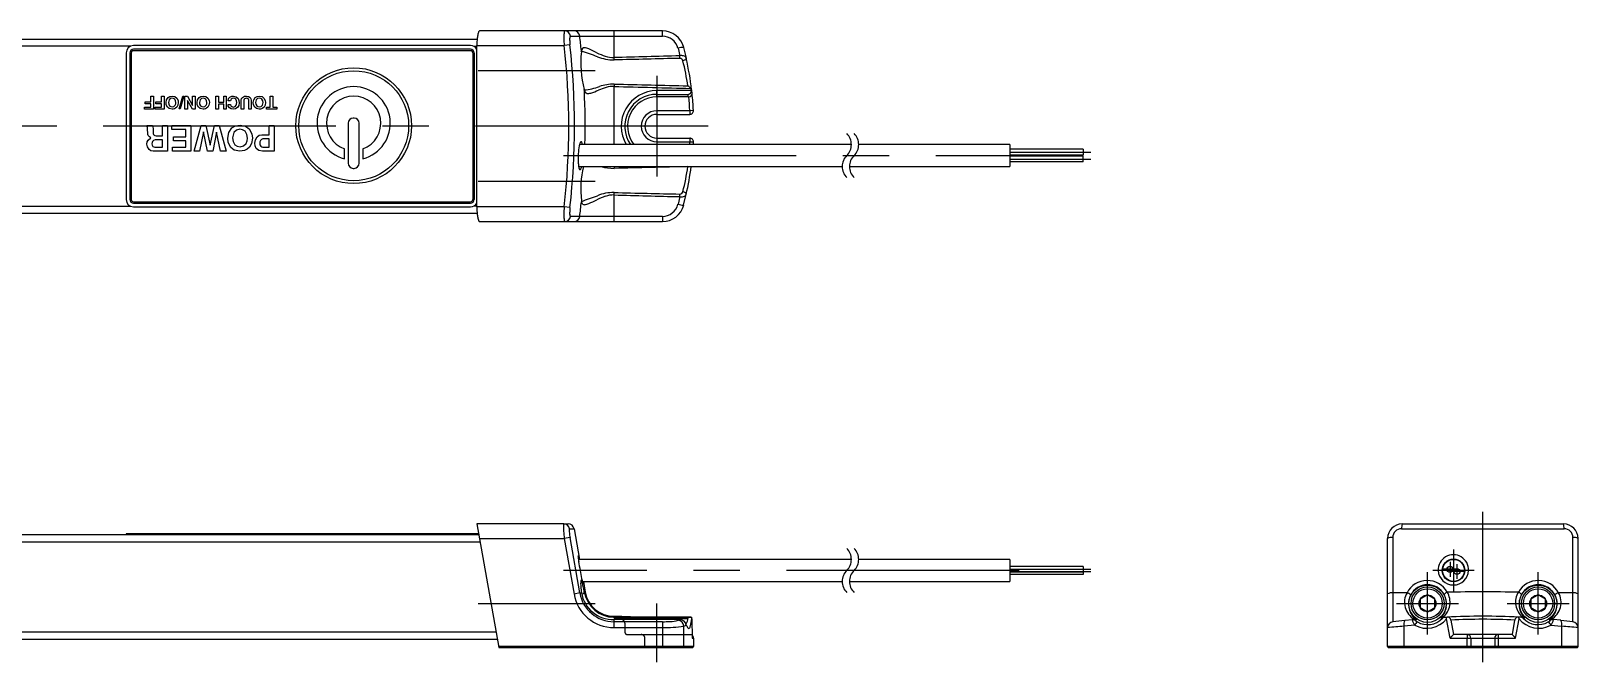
# Model space of a CAD drawing. Extents: x 1 to 423, y 0 to 119.
# Drawn here: x 211.7 to 422.8, y 33.2 to 119.3 of the extents above; entities that cross this region are included whole.
import ezdxf

# ---------------------------------------------------------------- set-up
doc = ezdxf.new("R2010")
doc.units = 0
doc.linetypes.add('CENTER', pattern=[50.8, 31.75, -6.35, 6.35, -6.35])
doc.linetypes.add('DASHED', pattern=[19.05, 12.7, -6.35])
doc.layers.get('0').update_dxf_attribs({"linetype": 'CONTINUOUS'})
doc.layers.add('CENTER', color=1, linetype='CENTER')

msp = doc.modelspace()

# ---------------------------------------------------------------- linework, layer by layer
at = {"color": 7, "linetype": 'CONTINUOUS'}
for p, q in [((297.87, 119.27), (272.91, 119.27)), ((285.32, 118.56), (297.87, 118.56)), ((291.27, 115.64), (291.27, 119.27)), ((297.87, 118.56), (297.87, 119.27)), ((61.62, 118.17), (272.6, 118.17)), ((225.24, 117.17), (61.66, 117.17)), ((224.68, 116.27), (224.68, 96.27)), ((225.18, 116.27), (225.18, 96.27)), ((225.38, 116.27), (225.38, 96.27)), ((271.68, 117.27), (225.68, 117.27)), ((271.68, 116.77), (225.68, 116.77)), ((271.68, 116.57), (225.68, 116.57)), ((271.98, 116.27), (271.98, 96.27)), ((272.12, 117.17), (272.56, 117.17)), ((272.18, 116.27), (272.18, 96.27)), ((272.56, 117.27), (284.47, 117.27)), ((272.56, 95.27), (272.56, 117.27)), ((285.25, 117.36), (284.47, 117.27)), ((286.8, 116.43), (286.81, 116.51)), ((286.81, 116.51), (286.81, 116.61)), ((300, 116.91), (300.25, 115.88)), ((300.77, 117.03), (301.13, 115.56)), ((300.75, 115.23), (300.65, 115.2)), ((300.85, 115.26), (300.75, 115.23)), ((300.94, 115.3), (300.85, 115.26)), ((301.01, 115.35), (300.94, 115.3)), ((301.07, 115.4), (301.01, 115.35)), ((301.11, 115.45), (301.07, 115.4)), ((301.13, 115.5), (301.11, 115.45)), ((301.13, 115.56), (301.13, 115.5)), ((228.04, 109.59), (228.04, 110.36)), ((228.04, 110.36), (228.4, 110.36)), ((228.4, 110.36), (228.4, 108.6)), ((229.5, 109.59), (229.5, 110.36)), ((229.5, 110.36), (229.85, 110.36)), ((229.85, 110.36), (229.85, 108.6)), ((230.12, 109.5), (230.18, 109.87)), ((230.18, 109.87), (230.4, 110.19)), ((230.4, 110.19), (230.66, 110.34)), ((230.54, 109.87), (230.45, 109.51)), ((230.7, 110.04), (230.54, 109.87)), ((230.66, 110.34), (230.95, 110.39)), ((230.93, 110.1), (230.7, 110.04)), ((231.13, 110.07), (230.93, 110.1)), ((230.95, 110.39), (231.34, 110.31)), ((231.3, 109.96), (231.13, 110.07)), ((231.43, 109.75), (231.3, 109.96)), ((231.34, 110.31), (231.58, 110.12)), ((231.58, 110.12), (231.76, 109.79)), ((231.89, 108.64), (232.39, 110.36)), ((232.53, 110.36), (232.03, 108.64)), ((232.39, 110.36), (232.53, 110.36)), ((232.7, 108.6), (232.7, 110.36)), ((232.7, 110.36), (233.05, 110.36)), ((233.05, 110.36), (233.75, 109.12)), ((233.75, 109.12), (233.75, 110.36)), ((233.75, 110.36), (234.11, 110.36)), ((234.11, 110.36), (234.11, 108.6)), ((234.35, 109.5), (234.41, 109.87)), ((234.41, 109.87), (234.63, 110.19)), ((234.63, 110.19), (234.89, 110.34)), ((234.77, 109.87), (234.68, 109.51)), ((234.94, 110.04), (234.77, 109.87)), ((234.89, 110.34), (235.19, 110.39)), ((235.17, 110.1), (234.94, 110.04)), ((235.36, 110.07), (235.17, 110.1)), ((235.19, 110.39), (235.57, 110.31)), ((235.53, 109.96), (235.36, 110.07)), ((235.66, 109.75), (235.53, 109.96)), ((235.57, 110.31), (235.81, 110.12)), ((235.81, 110.12), (235.99, 109.79)), ((236.93, 108.6), (236.93, 110.36)), ((236.93, 110.36), (237.28, 110.36)), ((237.28, 110.36), (237.28, 109.55)), ((237.99, 109.55), (237.99, 110.36)), ((237.99, 110.36), (238.34, 110.36)), ((238.34, 110.36), (238.34, 108.6)), ((238.58, 109.75), (238.66, 110.05)), ((238.66, 110.05), (238.82, 110.24)), ((238.82, 110.24), (239.1, 110.36)), ((238.95, 109.88), (238.93, 109.75)), ((239.02, 109.98), (238.95, 109.88)), ((239.16, 110.07), (239.02, 109.98)), ((239.1, 110.36), (239.34, 110.39)), ((239.32, 110.1), (239.16, 110.07)), ((239.5, 110.06), (239.32, 110.1)), ((239.34, 110.39), (239.7, 110.3)), ((239.65, 109.94), (239.5, 110.06)), ((239.75, 109.73), (239.65, 109.94)), ((239.7, 110.3), (239.97, 110.05)), ((239.97, 110.05), (240.07, 109.77)), ((240.39, 109.84), (240.44, 110.06)), ((240.39, 108.6), (240.39, 109.84)), ((240.44, 110.06), (240.55, 110.21)), ((240.55, 110.21), (240.84, 110.36)), ((240.77, 109.94), (240.74, 109.83)), ((240.74, 109.83), (240.74, 108.6)), ((240.81, 109.99), (240.77, 109.94)), ((240.97, 110.07), (240.81, 109.99)), ((240.84, 110.36), (241.1, 110.39)), ((241.09, 110.08), (240.97, 110.07)), ((241.19, 110.07), (241.09, 110.08)), ((241.1, 110.39), (241.36, 110.34)), ((241.28, 110.03), (241.19, 110.07)), ((241.37, 109.94), (241.28, 110.03)), ((241.36, 110.34), (241.59, 110.19)), ((241.41, 109.83), (241.37, 109.94)), ((241.41, 108.6), (241.41, 109.83)), ((241.59, 110.19), (241.71, 110.02)), ((241.71, 110.02), (241.76, 109.82)), ((241.76, 109.82), (241.76, 108.6)), ((242.02, 109.5), (242.09, 109.87)), ((242.09, 109.87), (242.3, 110.19)), ((242.3, 110.19), (242.56, 110.34)), ((242.44, 109.87), (242.35, 109.51)), ((242.61, 110.04), (242.44, 109.87)), ((242.56, 110.34), (242.86, 110.39)), ((242.84, 110.1), (242.61, 110.04)), ((243.04, 110.07), (242.84, 110.1)), ((242.86, 110.39), (243.24, 110.31)), ((243.2, 109.96), (243.04, 110.07)), ((243.33, 109.75), (243.2, 109.96)), ((243.24, 110.31), (243.49, 110.12)), ((243.49, 110.12), (243.66, 109.79)), ((244.34, 108.89), (244.34, 110.36)), ((244.34, 110.36), (244.69, 110.36)), ((244.69, 110.36), (244.69, 108.89)), ((291.27, 103.77), (291.27, 111.7)), ((301.86, 111.13), (297.11, 111.13)), ((297.11, 110.27), (297.11, 111.13)), ((297.11, 110.61), (301.38, 110.61)), ((301.42, 110.27), (297.11, 110.27)), ((301.42, 110.27), (301.47, 110.27)), ((301.87, 111.16), (301.86, 111.13)), ((227.18, 108.6), (227.18, 108.89)), ((227.18, 108.89), (228.04, 108.89)), ((228.4, 108.6), (227.18, 108.6)), ((227.28, 109.31), (227.28, 109.59)), ((227.28, 109.59), (228.04, 109.59)), ((228.04, 109.31), (227.28, 109.31)), ((228.04, 108.89), (228.04, 109.31)), ((228.63, 108.6), (228.63, 108.89)), ((228.63, 108.89), (229.5, 108.89)), ((229.85, 108.6), (228.63, 108.6)), ((228.73, 109.31), (228.73, 109.59)), ((228.73, 109.59), (229.5, 109.59)), ((229.5, 109.31), (228.73, 109.31)), ((229.5, 108.89), (229.5, 109.31)), ((230.15, 109.2), (230.12, 109.5)), ((230.33, 108.87), (230.15, 109.2)), ((230.56, 108.68), (230.33, 108.87)), ((230.45, 109.51), (230.48, 109.26)), ((230.48, 109.26), (230.6, 109.05)), ((230.94, 108.6), (230.56, 108.68)), ((230.6, 109.05), (230.77, 108.94)), ((230.77, 108.94), (230.96, 108.91)), ((231.1, 108.61), (230.94, 108.6)), ((230.96, 108.91), (231.2, 108.96)), ((231.26, 108.65), (231.1, 108.61)), ((231.2, 108.96), (231.37, 109.13)), ((231.4, 108.72), (231.26, 108.65)), ((231.37, 109.13), (231.44, 109.31)), ((231.59, 108.88), (231.4, 108.72)), ((231.46, 109.5), (231.43, 109.75)), ((231.44, 109.31), (231.46, 109.5)), ((231.73, 109.13), (231.59, 108.88)), ((231.79, 109.49), (231.73, 109.13)), ((231.76, 109.79), (231.79, 109.49)), ((232.03, 108.64), (231.89, 108.64)), ((233.05, 108.6), (232.7, 108.6)), ((233.75, 108.6), (233.05, 109.8)), ((233.05, 109.8), (233.05, 108.6)), ((234.11, 108.6), (233.75, 108.6)), ((234.39, 109.2), (234.35, 109.5)), ((234.56, 108.87), (234.39, 109.2)), ((234.8, 108.68), (234.56, 108.87)), ((234.68, 109.51), (234.71, 109.26)), ((234.71, 109.26), (234.84, 109.05)), ((235.17, 108.6), (234.8, 108.68)), ((234.84, 109.05), (235, 108.94)), ((235, 108.94), (235.19, 108.91)), ((235.33, 108.61), (235.17, 108.6)), ((235.19, 108.91), (235.43, 108.96)), ((235.49, 108.65), (235.33, 108.61)), ((235.43, 108.96), (235.6, 109.13)), ((235.64, 108.72), (235.49, 108.65)), ((235.6, 109.13), (235.67, 109.31)), ((235.82, 108.88), (235.64, 108.72)), ((235.69, 109.5), (235.66, 109.75)), ((235.67, 109.31), (235.69, 109.5)), ((235.97, 109.13), (235.82, 108.88)), ((236.03, 109.49), (235.97, 109.13)), ((235.99, 109.79), (236.03, 109.49)), ((237.28, 108.6), (236.93, 108.6)), ((237.28, 109.55), (237.99, 109.55)), ((237.99, 109.26), (237.28, 109.26)), ((237.28, 109.26), (237.28, 108.6)), ((237.99, 108.6), (237.99, 109.26)), ((238.34, 108.6), (237.99, 108.6)), ((238.93, 109.75), (238.58, 109.75)), ((238.62, 108.99), (238.58, 109.22)), ((238.58, 109.22), (238.92, 109.22)), ((238.76, 108.8), (238.62, 108.99)), ((239.01, 108.65), (238.76, 108.8)), ((238.92, 109.22), (238.97, 109.07)), ((238.97, 109.07), (239.08, 108.96)), ((239.31, 108.6), (239.01, 108.65)), ((239.08, 108.96), (239.19, 108.9)), ((239.19, 108.9), (239.31, 108.89)), ((239.31, 108.89), (239.6, 109)), ((239.6, 108.65), (239.31, 108.6)), ((239.6, 109), (239.7, 109.13)), ((239.9, 108.86), (239.6, 108.65)), ((239.7, 109.13), (239.75, 109.28)), ((239.77, 109.5), (239.75, 109.73)), ((239.75, 109.28), (239.77, 109.5)), ((240.05, 109.11), (239.9, 108.86)), ((240.1, 109.48), (240.05, 109.11)), ((240.07, 109.77), (240.1, 109.48)), ((240.74, 108.6), (240.39, 108.6)), ((241.76, 108.6), (241.41, 108.6)), ((242.06, 109.2), (242.02, 109.5)), ((242.23, 108.87), (242.06, 109.2)), ((242.47, 108.68), (242.23, 108.87)), ((242.35, 109.51), (242.39, 109.26)), ((242.39, 109.26), (242.51, 109.05)), ((242.85, 108.6), (242.47, 108.68)), ((242.51, 109.05), (242.67, 108.94)), ((242.67, 108.94), (242.87, 108.91)), ((243.01, 108.61), (242.85, 108.6)), ((242.87, 108.91), (243.1, 108.96)), ((243.16, 108.65), (243.01, 108.61)), ((243.1, 108.96), (243.28, 109.13)), ((243.31, 108.72), (243.16, 108.65)), ((243.28, 109.13), (243.35, 109.31)), ((243.5, 108.88), (243.31, 108.72)), ((243.37, 109.5), (243.33, 109.75)), ((243.35, 109.31), (243.37, 109.5)), ((243.64, 109.13), (243.5, 108.88)), ((243.7, 109.49), (243.64, 109.13)), ((243.66, 109.79), (243.7, 109.49)), ((243.83, 108.6), (243.83, 108.89)), ((243.83, 108.89), (244.34, 108.89)), ((245.22, 108.6), (243.83, 108.6)), ((244.69, 108.89), (245.22, 108.89)), ((245.22, 108.89), (245.22, 108.6)), ((301.6, 108.39), (297.11, 108.39)), ((297.11, 108.39), (297.11, 107.89)), ((297.11, 107.89), (301.6, 107.89)), ((302.1, 108.42), (301.6, 108.39)), ((301.6, 108.39), (301.6, 107.89)), ((227.5, 106.25), (227.5, 106.39)), ((227.5, 106.39), (228.26, 106.39)), ((227.57, 106.16), (227.5, 106.25)), ((227.61, 106), (227.57, 106.16)), ((227.65, 105.14), (227.61, 106)), ((228.26, 106.39), (228.33, 106.16)), ((228.33, 106.16), (228.36, 105.98)), ((228.36, 105.98), (228.36, 105.44)), ((229.64, 104.98), (229.64, 106.39)), ((229.64, 106.39), (230.34, 106.39)), ((230.34, 106.39), (230.34, 102.86)), ((230.92, 105.81), (230.92, 106.39)), ((230.92, 106.39), (233.52, 106.39)), ((232.81, 105.81), (230.92, 105.81)), ((232.81, 104.84), (232.81, 105.81)), ((233.52, 106.39), (233.52, 102.86)), ((233.95, 102.86), (234.92, 106.39)), ((234.92, 106.39), (235.56, 106.39)), ((235.56, 106.39), (236.14, 103.67)), ((236.14, 103.67), (236.72, 106.39)), ((236.72, 106.39), (237.36, 106.39)), ((237.36, 106.39), (238.32, 102.86)), ((238.67, 105.41), (239.11, 106.04)), ((239.11, 106.04), (239.62, 106.34)), ((239.72, 105.74), (239.38, 105.4)), ((239.62, 106.34), (240.22, 106.43)), ((240.18, 105.86), (239.72, 105.74)), ((240.57, 105.8), (240.18, 105.86)), ((240.22, 106.43), (240.98, 106.27)), ((240.91, 105.59), (240.57, 105.8)), ((241.17, 105.15), (240.91, 105.59)), ((240.98, 106.27), (241.47, 105.9)), ((241.47, 105.9), (241.82, 105.23)), ((244.19, 105.11), (244.19, 106.39)), ((244.19, 106.39), (244.89, 106.39)), ((244.89, 106.39), (244.89, 102.86)), ((254.98, 106.67), (254.98, 101.22)), ((255.78, 107.37), (255.68, 107.37)), ((256.48, 101.22), (256.48, 106.67)), ((227.52, 103.84), (227.56, 104.13)), ((227.57, 103.47), (227.52, 103.84)), ((227.56, 104.13), (227.69, 104.39)), ((227.81, 103.08), (227.57, 103.47)), ((227.68, 105.01), (227.65, 105.14)), ((227.87, 104.8), (227.68, 105.01)), ((227.69, 104.39), (228.05, 104.69)), ((228.05, 104.69), (227.87, 104.8)), ((228.21, 104.03), (228.18, 103.87)), ((228.18, 103.87), (228.21, 103.68)), ((228.28, 104.18), (228.21, 104.03)), ((228.21, 103.68), (228.32, 103.52)), ((228.42, 104.34), (228.28, 104.18)), ((228.32, 103.52), (228.45, 103.45)), ((228.36, 105.44), (228.37, 105.26)), ((228.37, 105.26), (228.42, 105.12)), ((228.42, 105.12), (228.5, 105.04)), ((228.62, 104.4), (228.42, 104.34)), ((228.5, 105.04), (228.6, 105)), ((228.6, 105), (228.78, 104.98)), ((229.64, 104.4), (228.62, 104.4)), ((228.78, 104.98), (229.64, 104.98)), ((229.64, 103.43), (229.64, 104.4)), ((231.14, 104.27), (231.14, 104.84)), ((231.14, 104.84), (232.81, 104.84)), ((232.81, 104.27), (231.14, 104.27)), ((232.81, 103.43), (232.81, 104.27)), ((235.24, 105.5), (234.7, 102.86)), ((235.76, 102.86), (235.24, 105.5)), ((237.03, 105.47), (236.51, 102.86)), ((237.57, 102.86), (237.03, 105.47)), ((238.54, 104.65), (238.67, 105.41)), ((238.62, 104.06), (238.54, 104.65)), ((238.97, 103.39), (238.62, 104.06)), ((239.38, 105.4), (239.21, 104.67)), ((239.21, 104.67), (239.27, 104.18)), ((239.27, 104.18), (239.52, 103.75)), ((239.52, 103.75), (239.85, 103.54)), ((239.85, 103.54), (240.23, 103.48)), ((240.23, 103.48), (240.7, 103.58)), ((240.7, 103.58), (241.05, 103.91)), ((241.05, 103.91), (241.2, 104.27)), ((241.23, 104.65), (241.17, 105.15)), ((241.2, 104.27), (241.23, 104.65)), ((241.78, 103.92), (241.5, 103.41)), ((241.9, 104.64), (241.78, 103.92)), ((241.82, 105.23), (241.9, 104.64)), ((242.25, 103.98), (242.32, 104.43)), ((242.29, 103.6), (242.25, 103.98)), ((242.43, 103.25), (242.29, 103.6)), ((242.32, 104.43), (242.56, 104.81)), ((242.56, 104.81), (242.85, 105.03)), ((242.85, 105.03), (243.19, 105.11)), ((242.93, 104.12), (242.91, 103.93)), ((242.91, 103.93), (242.94, 103.72)), ((243.03, 104.34), (242.93, 104.12)), ((242.94, 103.72), (243.05, 103.54)), ((243.14, 104.46), (243.03, 104.34)), ((243.05, 103.54), (243.19, 103.46)), ((243.23, 104.52), (243.14, 104.46)), ((243.19, 105.11), (244.19, 105.11)), ((243.33, 104.53), (243.23, 104.52)), ((244.19, 104.53), (243.33, 104.53)), ((244.19, 103.43), (244.19, 104.53)), ((323.66, 103.77), (286.56, 103.77)), ((297.11, 104.64), (297.11, 104.14)), ((297.11, 104.64), (301.6, 104.64)), ((297.11, 104.14), (301.6, 104.14)), ((301.6, 104.64), (301.6, 104.14)), ((301.6, 104.14), (302.1, 104.12)), ((345.31, 103.77), (324.66, 103.77)), ((345.31, 103.77), (345.31, 100.77)), ((228.04, 102.93), (227.81, 103.08)), ((228.38, 102.86), (228.04, 102.93)), ((230.34, 102.86), (228.38, 102.86)), ((228.45, 103.45), (228.6, 103.43)), ((228.6, 103.43), (229.64, 103.43)), ((231, 102.86), (231, 103.43)), ((231, 103.43), (232.81, 103.43)), ((233.52, 102.86), (231, 102.86)), ((234.7, 102.86), (233.95, 102.86)), ((236.51, 102.86), (235.76, 102.86)), ((238.32, 102.86), (237.57, 102.86)), ((239.44, 103.02), (238.97, 103.39)), ((240.19, 102.86), (239.44, 103.02)), ((240.83, 102.95), (240.19, 102.86)), ((241.19, 103.14), (240.83, 102.95)), ((241.5, 103.41), (241.19, 103.14)), ((242.79, 102.95), (242.43, 103.25)), ((243.27, 102.86), (242.79, 102.95)), ((243.19, 103.46), (243.35, 103.43)), ((244.89, 102.86), (243.27, 102.86)), ((243.35, 103.43), (244.19, 103.43)), ((254.48, 101.83), (254.48, 103.19)), ((256.98, 103.19), (256.98, 101.83)), ((355.31, 103.14), (345.31, 103.14)), ((355.31, 102.34), (345.31, 102.34)), ((355.31, 102.19), (345.31, 102.19)), ((355.31, 101.39), (345.31, 101.39)), ((355.31, 103.14), (355.31, 102.34)), ((355.31, 101.39), (355.31, 102.19)), ((255.68, 100.52), (255.78, 100.52)), ((286.44, 100.77), (322.4, 100.77)), ((323.4, 100.77), (345.31, 100.77)), ((300.75, 97.31), (300.65, 97.33)), ((300.85, 97.28), (300.75, 97.31)), ((300.94, 97.24), (300.85, 97.28)), ((301.01, 97.19), (300.94, 97.24)), ((301.07, 97.14), (301.01, 97.19)), ((301.11, 97.08), (301.07, 97.14)), ((61.66, 95.37), (225.24, 95.37)), ((225.68, 95.97), (271.68, 95.97)), ((225.68, 95.77), (271.68, 95.77)), ((225.68, 95.27), (271.68, 95.27)), ((272.56, 95.37), (272.12, 95.37)), ((284.47, 95.27), (272.56, 95.27)), ((285.25, 95.18), (284.47, 95.27)), ((286.8, 96.1), (286.81, 96.02)), ((286.81, 96.02), (286.81, 95.93)), ((291.27, 93.27), (291.27, 96.9)), ((300.25, 96.66), (300, 95.63)), ((300.77, 95.51), (301.13, 96.98)), ((301.13, 97.03), (301.11, 97.08)), ((301.13, 96.98), (301.13, 97.03)), ((272.6, 94.37), (61.62, 94.37)), ((272.91, 93.27), (297.87, 93.27)), ((297.87, 93.97), (285.32, 93.97)), ((297.87, 93.97), (297.87, 93.27)), ((284.41, 52.02), (272.56, 52.02)), ((272.56, 52.02), (275.53, 35.17)), ((284.41, 52.02), (285.02, 52.02)), ((285.19, 51.36), (285.81, 51.36)), ((285.81, 51.36), (286.55, 47.17)), ((398.76, 51.36), (420.94, 51.36)), ((398.85, 52.02), (420.85, 52.02)), ((61.23, 49.57), (272.99, 49.57)), ((61.4, 50.57), (272.81, 50.57)), ((272.68, 50.67), (224.68, 50.67)), ((224.68, 50.67), (224.68, 50.57)), ((225.68, 50.57), (225.68, 50.67)), ((271.68, 50.67), (271.68, 50.57)), ((272.68, 50.57), (272.68, 50.67)), ((272.91, 50.02), (284.47, 50.02)), ((285.26, 50.16), (284.47, 50.02)), ((284.47, 50.02), (285.81, 42.45)), ((286.59, 42.59), (285.26, 50.16)), ((396.85, 35.27), (396.85, 50.02)), ((397.55, 50.16), (397.55, 38.67)), ((422.14, 38.67), (422.14, 50.16)), ((422.85, 35.27), (422.85, 50.02)), ((323.66, 47.17), (286.41, 47.17)), ((345.31, 47.17), (324.66, 47.17)), ((345.31, 47.17), (345.31, 44.17)), ((355.31, 46.22), (345.31, 46.22)), ((355.31, 45.42), (345.31, 45.42)), ((355.31, 45.12), (345.31, 45.12)), ((355.31, 46.22), (355.31, 45.12)), ((403.76, 45.74), (404.3, 45.65)), ((407.4, 45.65), (407.9, 45.74)), ((286.59, 42.59), (285.81, 42.45)), ((286.59, 42.59), (286.81, 42.63)), ((286.85, 42.4), (286.92, 42.42)), ((286.89, 42.41), (286.92, 42.42)), ((286.92, 42.42), (287.01, 42.46)), ((286.95, 44.17), (322.4, 44.17)), ((287.01, 42.46), (287.08, 42.5)), ((287.08, 44.17), (287.33, 42.72)), ((287.08, 42.5), (287.14, 42.55)), ((287.14, 42.55), (287.18, 42.6)), ((287.18, 42.6), (287.21, 42.65)), ((287.21, 42.7), (287.33, 42.72)), ((287.21, 42.65), (287.21, 42.7)), ((323.4, 44.17), (345.31, 44.17)), ((402.3, 42.32), (401.3, 41.74)), ((403.3, 41.74), (402.3, 42.32)), ((417.4, 42.32), (416.4, 41.74)), ((418.4, 41.74), (417.4, 42.32)), ((401.3, 41.74), (401.3, 40.59)), ((401.3, 40.59), (402.3, 40.01)), ((402.3, 40.01), (403.3, 40.59)), ((403.3, 40.59), (403.3, 41.74)), ((416.4, 41.74), (416.4, 40.59)), ((416.4, 40.59), (417.4, 40.01)), ((417.4, 40.01), (418.4, 40.59)), ((418.4, 40.59), (418.4, 41.74)), ((291.27, 39.42), (292.31, 39.42)), ((291.27, 39.27), (291.27, 39.42)), ((291.27, 37.87), (291.27, 38.98)), ((300.26, 38.96), (291.27, 38.98)), ((297.87, 38.67), (291.27, 38.67)), ((297.11, 39.3), (301.87, 39.3)), ((297.87, 38.67), (297.87, 35.17)), ((300.26, 38.96), (300, 38.86)), ((300.78, 38.06), (301.13, 38.2)), ((300.78, 35.27), (300.78, 38.06)), ((301.87, 39.3), (301.87, 39.3)), ((301.87, 39.3), (301.87, 39.3)), ((301.87, 39.08), (301.93, 36.42)), ((400.56, 38.2), (399.09, 38.06)), ((399.09, 38.06), (399.09, 35.27)), ((399.21, 38.86), (400.24, 38.96)), ((400.24, 38.96), (400.48, 38.98)), ((400.59, 38.86), (400.8, 38.9)), ((404.1, 39.14), (404.35, 39.13)), ((404.41, 39.27), (404.95, 39.3)), ((404.9, 39.08), (404.95, 39.3)), ((405.38, 36.42), (404.9, 39.08)), ((404.95, 39.3), (404.98, 39.3)), ((405.5, 38.89), (405.85, 36.92)), ((414.19, 38.89), (413.85, 36.92)), ((414.32, 36.42), (414.79, 39.08)), ((414.74, 39.3), (414.71, 39.3)), ((414.79, 39.08), (414.74, 39.3)), ((415.28, 39.27), (414.74, 39.3)), ((415.59, 39.14), (415.35, 39.13)), ((419.11, 38.86), (418.89, 38.9)), ((419.14, 38.2), (420.61, 38.06)), ((419.46, 38.96), (419.22, 38.98)), ((420.49, 38.86), (419.46, 38.96)), ((420.61, 38.06), (420.61, 35.27)), ((58.88, 36.27), (275.33, 36.27)), ((59.06, 37.27), (275.16, 37.27)), ((291.27, 37.87), (297.87, 37.87)), ((301.93, 36.42), (302.11, 36.42)), ((302.11, 36.42), (302.11, 35.27)), ((302.11, 36.42), (302.11, 35.27)), ((302.11, 36.42), (302.11, 36.42)), ((405.38, 36.42), (414.32, 36.42)), ((405.85, 36.92), (405.84, 36.92)), ((413.85, 36.92), (405.85, 36.92)), ((407.7, 35.27), (407.7, 36.42)), ((408.22, 36.42), (408.22, 35.27)), ((411.47, 36.42), (411.47, 35.27)), ((412, 35.27), (412, 36.42)), ((413.85, 36.92), (413.85, 36.92)), ((302.11, 35.27), (275.51, 35.27)), ((275.53, 35.17), (302.01, 35.17)), ((302.01, 35.17), (302.01, 35.17)), ((302.11, 35.27), (302.11, 35.27)), ((422.85, 35.27), (396.85, 35.27)), ((396.95, 35.17), (422.75, 35.17))]:
    msp.add_line(p, q, dxfattribs=at)
at = {"color": 3, "linetype": 'DASHED'}
for p, q in [((292.74, 38.48), (292.74, 37.27)), ((293.09, 36.92), (301.92, 36.92)), ((295.48, 35.17), (295.48, 36.42))]:
    msp.add_line(p, q, dxfattribs=at)
at = {"color": 7, "linetype": 'CONTINUOUS'}
for centre, radius in [((255.73, 106.34), 7.9), ((255.73, 106.34), 7.5), ((405.85, 45.67), 1.55), ((405.85, 45.67), 1.5), ((405.37, 45.82), 0.4), ((406.32, 45.52), 0.4), ((402.3, 41.12), 2.55), ((402.3, 41.17), 2.25), ((402.3, 41.17), 2), ((402.3, 41.17), 1.15), ((417.4, 41.12), 2.55), ((417.4, 41.17), 2.25), ((417.4, 41.17), 2), ((417.4, 41.17), 1.15)]:
    msp.add_circle(centre, radius, dxfattribs=at)
for centre, radius, start, end in [((282.55, 117.29), 10, 174.1869, 180.1549), ((277.59, 117.8), 5.01, 168.2658, 174.2198), ((274.59, 118.43), 1.94, 160.5803, 168.2476), ((273.41, 118.84), 0.687, 149.6811, 160.5387), ((273.03, 119.06), 0.25, 134.5489, 149.4727), ((272.92, 119.18), 0.0861, 93.3496, 136.6227), ((287.87, 118.63), 3.44, 173.1807, 177.3966), ((293.23, 118.39), 8.81, 177.4128, 180.7064), ((302.29, 118.5), 17.87, 180.6918, 183.9393), ((285.67, 118.89), 1.22, 167.2159, 173.1665), ((284.9, 119.07), 0.432, 158.6565, 167.0528), ((284.61, 119.18), 0.122, 144.199, 159.0716), ((284.55, 119.22), 0.0485, 103.9645, 141.3467), ((284.53, 118.48), 0.792, 6.4933, 89.6288), ((288.4, 118.03), 3.2, 175.4496, 181.0205), ((286.45, 118.19), 1.23, 168.2194, 175.4403), ((285.6, 118.36), 0.372, 156.4445, 168.4097), ((285.35, 118.48), 0.0903, 108.288, 157.6571), ((285.8, 118.48), 0.792, 6.4933, 89.6288), ((184.83, 106.27), 102.5, 5.7874, 6.8882), ((297.87, 116.27), 3, 14.6238, 90.0411), ((297.86, 116.36), 2.2, 14.3731, 89.8505), ((225.68, 116.27), 1, 90.0003, 179.9996), ((225.68, 116.27), 0.5, 90.0012, 179.9996), ((225.68, 116.27), 0.3, 89.9985, 180.0034), ((271.68, 116.27), 1, 28.6233, 90), ((271.68, 116.27), 0.5, 0.0004, 90), ((271.68, 116.27), 0.3, 359.9966, 90), ((186.4, 106.27), 98.69, 353.6003, 6.3997), ((292.3, 118.14), 7.09, 181.346, 186.367), ((186.37, 106.27), 99.5, 353.6018, 6.3982), ((301.18, 114.93), 14.45, 174.0276, 194.6103), ((287.35, 116.51), 0.55, 137.8154, 169.7208), ((263.21, 45.29), 75.03, 69.8942, 71.6598), ((287.2, 116.56), 0.411, 85.7145, 128.4998), ((287.06, 115.07), 1.9, 66.3935, 84.8463), ((280.02, 98.51), 19.9, 63.3969, 66.929), ((293.09, 124.67), 9.35, 243.6025, 251.1235), ((300.68, 115.07), 1.96, 87.18, 110.1933), ((291.33, 121.76), 6.45, 248.7511, 269.5088), ((291.2, 119.13), 3.49, 251.0114, 271.141), ((441.33, -5351.14), 5468.83, 91.47817, 91.57231), ((119.74, 110.88), 171.6, 1.4796, 1.5884), ((481.55, -7630.61), 7748.26, 91.340672, 91.407118), ((300.47, 114.58), 1.32, 77.4243, 99.5278), ((126.46, 111.37), 173.85, 1.3722, 1.4875), ((300.26, 115.16), 0.37, 48.0019, 90.4871), ((300.22, 115.1), 0.447, 13.4767, 48.5616), ((270.87, 107.35), 30.8, 8.2513, 14.7724), ((300.62, 115.24), 0.64, 54.7056, 77.4889), ((300.79, 115.48), 0.348, 13.1438, 55.0892), ((259.67, 106.27), 42.48, 6.6833, 12.6246), ((291.27, 105.6), 6.41, 89.9186, 108.1265), ((545.61, 104.7), 254.43, 178.3535, 178.4234), ((477.14, 7558.89), 7449.19, 268.570285, 268.647776), ((255.73, 106.67), 5, 284.4775, 255.5225), ((255.73, 106.67), 3.7, 289.7452, 250.2548), ((286.84, 111.15), 0.374, 357.0612, 20.653), ((286.4, 119.44), 8.26, 275.6118, 290.3586), ((184.77, 106.27), 102.56, 358.6032, 2.7193), ((287.88, 111.33), 0.69, 196.7103, 219.5537), ((287.68, 111.18), 0.44, 220.9904, 256.8248), ((287.76, 111.89), 1.15, 260.6992, 288.1416), ((285.2, 120.06), 9.71, 287.4696, 293.9663), ((292.79, 102.76), 9.17, 106.5342, 113.4105), ((291.19, 108.13), 3.57, 88.744, 106.3924), ((438.8, 5466.78), 5357.11, 268.42191, 268.53394), ((297.11, 106.27), 4.86, 90.0415, 210.9301), ((297.09, 106.27), 4.35, 89.7296, 215.1031), ((297.11, 106.27), 4, 90, 218.6822), ((300.62, 110.55), 1.42, 38.076, 59.1689), ((301.25, 111.22), 0.616, 281.5968, 351.8822), ((259.66, 105.78), 42, 6.1402, 6.6171), ((301.42, 110.83), 0.557, 275.2747, 312.5614), ((259.66, 106.27), 42, 2.9001, 5.4685), ((301.02, 110.92), 0.884, 16.2254, 35.1635), ((301.53, 110.71), 0.393, 311.8366, 4.7506), ((259.66, 106.27), 42.5, 6.0403, 6.6845), ((301.71, 111.19), 0.164, 348.8133, 6.9007), ((259.66, 106.27), 42.5, 2.9001, 6.0403), ((297.11, 106.27), 2.12, 90, 270), ((297.11, 106.27), 1.62, 90, 270), ((301.6, 108.39), 0.5, 270, 2.9002), ((255.68, 106.67), 0.7, 90.0002, 180), ((255.78, 106.67), 0.7, 360, 89.9998), ((294.62, 102.07), 8.24, 169.4374, 177.1311), ((289.78, 102.95), 3.32, 164.297, 169.0707), ((287.92, 103.47), 1.39, 158.5019, 164.2085), ((287.09, 103.81), 0.491, 143.2404, 159.365), ((286.84, 104), 0.177, 125.7231, 141.9043), ((286.79, 104.06), 0.0925, 95.1295, 126.1032), ((286.78, 104.09), 0.0709, 48.9045, 92.7849), ((286.73, 104.03), 0.147, 31.8007, 49.6045), ((286.45, 103.86), 0.476, 14.421, 30.1971), ((283.52, 103.06), 3.51, 11.61, 15.2333), ((259.66, 106.27), 42, 356.5875, 357.0999), ((301.6, 104.14), 0.5, 357.0923, 90.0075), ((259.66, 106.27), 42.5, 356.6277, 357.0999), ((297.95, 101.8), 11.58, 176.5987, 182.0721), ((292.4, 101.6), 6.02, 182.1159, 187.3792), ((255.68, 101.22), 0.7, 179.9999, 269.9998), ((255.78, 101.22), 0.7, 270.0002, 0.0001), ((288.68, 101.11), 2.27, 187.227, 194.1949), ((286.99, 100.68), 0.529, 193.6273, 208.6092), ((286.68, 100.52), 0.173, 210.1117, 233.0711), ((286.7, 100.57), 0.227, 235.8665, 253.3305), ((286.52, 100.57), 0.249, 296.8954, 324.7811), ((301.18, 97.61), 14.45, 167.3613, 185.9724), ((286.34, 100.68), 0.463, 326.5774, 341.576), ((283.78, 101.53), 3.16, 341.7321, 346.1244), ((291.27, 106.93), 6.41, 254.0697, 270.0814), ((545.61, 107.83), 254.43, 181.591, 181.6465), ((477.14, -7346.35), 7449.19, 91.352224, 91.429715), ((270.87, 105.19), 30.8, 345.2276, 351.7487), ((259.67, 106.26), 42.48, 347.3754, 352.5653), ((300.62, 101.99), 1.42, 300.8311, 300.9657), ((291.33, 90.78), 6.45, 90.4912, 111.2489), ((119.74, 101.65), 171.6, 358.4116, 358.5204), ((481.55, 7843.15), 7748.26, 268.592882, 268.659328), ((300.22, 97.44), 0.447, 311.4384, 346.5233), ((225.68, 96.27), 1, 180.0004, 269.9997), ((225.68, 96.27), 0.5, 180.0004, 269.9988), ((225.68, 96.27), 0.3, 179.9966, 270.0015), ((271.68, 96.27), 0.5, 270, 359.9996), ((271.68, 96.27), 0.3, 270, 0.0034), ((271.68, 96.27), 1, 270, 331.3767), ((282.55, 95.24), 10, 179.8451, 185.8131), ((302.29, 94.04), 17.87, 176.0607, 179.3082), ((292.3, 94.39), 7.09, 173.633, 178.654), ((184.83, 106.26), 102.5, 353.1118, 354.2126), ((263.21, 167.24), 75.03, 288.3402, 290.1058), ((287.35, 96.03), 0.55, 190.2792, 222.1846), ((287.2, 95.98), 0.411, 231.5002, 274.2855), ((287.06, 97.46), 1.9, 275.1537, 293.6065), ((280.02, 114.03), 19.9, 293.071, 296.6031), ((293.09, 87.86), 9.35, 108.8765, 116.3975), ((291.2, 93.4), 3.49, 88.859, 108.9886), ((441.33, 5563.67), 5468.83, 268.42769, 268.52183), ((297.86, 96.17), 2.2, 270.1495, 345.6269), ((297.87, 96.26), 3, 269.9589, 345.3762), ((300.68, 97.47), 1.96, 249.8067, 272.82), ((126.46, 101.17), 173.85, 358.5125, 358.6278), ((300.47, 97.96), 1.32, 260.4722, 282.5757), ((300.26, 97.38), 0.37, 269.5129, 311.9981), ((300.62, 97.3), 0.64, 282.5111, 305.2944), ((300.79, 97.06), 0.348, 304.9108, 346.8562), ((277.59, 94.73), 5.01, 185.7802, 191.7342), ((274.59, 94.11), 1.94, 191.7524, 199.4197), ((273.41, 93.69), 0.687, 199.4613, 210.3189), ((273.03, 93.47), 0.25, 210.5273, 225.4511), ((272.92, 93.35), 0.0861, 223.3773, 266.6504), ((293.23, 94.15), 8.81, 179.2936, 182.5872), ((287.87, 93.91), 3.44, 182.6034, 186.8193), ((285.67, 93.64), 1.22, 186.8335, 192.7841), ((284.9, 93.47), 0.432, 192.9472, 201.3435), ((284.61, 93.36), 0.122, 200.9284, 215.801), ((284.55, 93.31), 0.0485, 218.6533, 256.0355), ((284.53, 94.06), 0.792, 270.3712, 353.5067), ((288.4, 94.5), 3.2, 178.9795, 184.5504), ((286.45, 94.35), 1.23, 184.5597, 191.7806), ((285.6, 94.17), 0.372, 191.5903, 203.5555), ((285.35, 94.06), 0.0903, 202.3429, 251.712), ((285.8, 94.06), 0.792, 270.3712, 353.5067), ((286.12, 51.74), 1.75, 174.9976, 179.102), ((290.09, 51.68), 5.73, 179.0304, 181.5439), ((284.63, 51.89), 0.258, 150.0913, 177.9944), ((297.83, 51.88), 13.47, 181.5441, 183.6824), ((308.62, 52.6), 24.28, 183.725, 186.0969), ((284.4, 51.22), 0.796, 9.7249, 89.8612), ((285.02, 51.22), 0.8, 10, 90), ((285.26, 51.28), 0.108, 132.9812, 173.4064), ((285.72, 51.2), 0.575, 170.6653, 178.2437), ((287.13, 51.15), 1.98, 178.0749, 182.4676), ((289.95, 51.27), 4.8, 182.4582, 186.0877), ((293.96, 51.71), 8.84, 186.1562, 190.1026), ((398.85, 50.02), 2, 90.0616, 179.9384), ((398.76, 50.15), 1.21, 89.846, 179.7077), ((400.22, 51.5), 1.46, 159.2494, 185.6349), ((419.48, 51.5), 1.46, 354.3652, 20.7505), ((420.85, 50.02), 2, 0.0635, 89.9365), ((420.94, 50.15), 1.21, 0.2933, 90.1531), ((397.4, 49.08), 1.09, 81.8396, 120.3668), ((422.3, 49.08), 1.09, 59.6332, 98.1604), ((286.55, 47.6), 0.177, 171.1994, 176.3745), ((286.85, 47.58), 0.477, 176.4277, 180.2709), ((287.67, 47.58), 1.3, 180.3011, 183.1262), ((286.4, 47.63), 0.0191, 142.6024, 166.6152), ((286.38, 47.64), 0.00383, 89.4013, 140.9532), ((286.38, 47.63), 0.00552, 47.4173, 83.1413), ((286.44, 47.61), 0.0695, 164.502, 171.0925), ((296, 48.22), 9.65, 184.2319, 187.9259), ((286.37, 47.62), 0.0266, 28.7287, 46.8847), ((286.32, 47.59), 0.0871, 24.6199, 30.1598), ((286.2, 47.54), 0.213, 19.972, 24.5124), ((285.88, 47.42), 0.56, 16.4713, 19.9148), ((284.95, 47.14), 1.53, 13.917, 16.4392), ((274.12, 44.57), 12.66, 11.8237, 13.421), ((315.49, 50.86), 29.32, 187.7757, 190.2077), ((405.83, 45.73), 2.07, 358.1609, 181.8391), ((316.82, 51.05), 30.66, 190.12, 192.1723), ((300, 47.45), 13.46, 192.3018, 194.639), ((405.83, 45.75), 2.07, 182.2126, 357.7874), ((291.27, 43.42), 5.55, 190, 270), ((291.27, 43.42), 4.75, 190, 270), ((288.33, 43.95), 1.62, 168.9492, 183.3366), ((294.98, 44.05), 8.27, 181.3938, 184.2226), ((286.82, 44.23), 0.0908, 144.8603, 160.9047), ((303.69, 44.72), 17.01, 184.3084, 187.0599), ((286.77, 44.27), 0.0226, 84.6949, 149.1693), ((286.76, 44.25), 0.0414, 40.0024, 75.2081), ((286.68, 44.18), 0.146, 32.7738, 42.7554), ((285.15, 43.43), 1.85, 14.0517, 26.539), ((291.1, 43.32), 4.34, 189.1417, 272.305), ((278.35, 41.48), 8.92, 13.0263, 15.6173), ((289.01, 44.58), 2.1, 194.5758, 199.061), ((287.41, 44.04), 0.413, 199.9566, 203.7696), ((277.65, 42.82), 9.47, 7.3662, 8.1964), ((287.18, 43.93), 0.158, 203.8332, 208.8024), ((287.1, 43.89), 0.0655, 208.922, 214.9285), ((287.07, 43.87), 0.0313, 215.1167, 221.4107), ((247.83, 34.52), 40.22, 11.7305, 12.8771), ((285.87, 43.87), 1.19, 1.2316, 7.8622), ((287.05, 43.85), 0.00325, 267.7451, 314.7033), ((287.05, 43.85), 0.00502, 233.9011, 264.3465), ((287.05, 43.85), 0.00825, 314.8056, 336.3489), ((287.04, 43.86), 0.0211, 335.2685, 343.7045), ((287.06, 43.86), 0.0141, 220.8355, 234.7795), ((286.69, 43.89), 0.373, 356.7054, 0.5113), ((286.93, 43.88), 0.131, 351.2351, 356.6584), ((287.01, 43.87), 0.0493, 343.9165, 351.1315), ((291.35, 43.48), 4.21, 190.6661, 268.8524), ((291.27, 43.42), 4, 190, 270), ((397.4, 41.52), 1.09, 81.8398, 120.3667), ((409.71, -528.32), 571.04, 91.0238, 91.2202), ((401.73, 41.32), 2.58, 149.4449, 195.7518), ((402.26, 41.17), 3.12, 29.3807, 152.1219), ((398.94, 41.21), 1.53, 46.2452, 68.3552), ((402.35, 41.09), 2.65, 152.3902, 193.6548), ((402.3, 41.11), 2.6, 29.165, 152.3512), ((405.28, 41.9), 0.858, 110.5803, 146.4305), ((402.3, 41.09), 2.6, 350.8805, 29.4348), ((409.85, -538.53), 581.26, 89.52038, 90.47962), ((402.88, 41.35), 2.5, 349.3787, 32.853), ((416.81, 41.35), 2.5, 147.147, 190.6213), ((417.43, 41.17), 3.12, 27.8781, 150.6193), ((414.41, 41.9), 0.858, 33.5695, 69.4197), ((417.39, 41.09), 2.6, 150.5652, 189.1195), ((417.39, 41.11), 2.6, 27.6488, 150.835), ((420.75, 41.21), 1.53, 111.6448, 133.7548), ((417.35, 41.09), 2.65, 346.3452, 27.6098), ((409.98, -528.32), 571.04, 88.7798, 88.9762), ((417.96, 41.32), 2.58, 344.2482, 30.5551), ((422.3, 41.52), 1.09, 59.6333, 98.1602), ((402.11, 41.5), 3, 197.0261, 236.9013), ((402.56, 41.17), 2.87, 194.2377, 232.3125), ((402.02, 41.14), 2.89, 316.0728, 350.7993), ((402.45, 41.47), 2.95, 311.7003, 348.5438), ((417.24, 41.47), 2.95, 191.4562, 228.2997), ((417.67, 41.14), 2.89, 189.2007, 223.9272), ((417.14, 41.17), 2.87, 307.6875, 345.7623), ((417.58, 41.5), 3, 303.0987, 342.9739), ((379.71, -59609.36), 59648.69, 90.0748937, 90.0849551), ((290.4, 39.15), 0.879, 359.5846, 8.0914), ((387.39, 123318.28), 123279.18, 269.9553307, 269.9600134), ((297.03, 134.4), 95.1, 267.155, 270.0466), ((297.83, 56.91), 18.24, 270.1196, 273.4846), ((298.75, 43.73), 5.03, 272.219, 284.4627), ((299.07, 47.15), 9.25, 271.5915, 280.6095), ((299.97, 38.05), 0.81, 0.9921, 87.4302), ((300.23, 38.04), 0.918, 10.1005, 88.3161), ((299.99, 39.18), 1.37, 323.5591, 357.954), ((305.44, 40.31), 4.8, 206.0427, 209.0237), ((301.91, 38.3), 1, 99.2322, 123.358), ((300.62, 38.43), 1.14, 333.9887, 343.061), ((296.64, 39.44), 5.24, 345.1563, 356.063), ((301.65, 40.78), 1.5, 273.4848, 278.3411), ((298.06, 39.16), 3.82, 358.8546, 2.1503), ((397.65, 37.87), 0.8, 96.9935, 180), ((413.07, -142.16), 180.76, 94.435, 95.1477), ((409.61, -59.49), 98.89, 96.0378, 97.0036), ((399.98, 38.33), 0.936, 146.0904, 197.0013), ((400.25, 38.94), 0.0292, 144.5664, 170.5196), ((400.32, 38.92), 0.103, 170.5062, 185.25), ((400.55, 38.94), 0.334, 185.0547, 194.1319), ((400.24, 38.94), 0.0189, 98.7187, 138.8147), ((401.1, 39.08), 0.898, 194.1295, 200.883), ((400.28, 38.46), 0.5, 52.8132, 95.4587), ((402.27, 39.53), 2.15, 200.8771, 206.5092), ((403.84, 40.37), 3.93, 207.2779, 213.4545), ((400.52, 38.48), 0.5, 55.9903, 95.3225), ((402.22, 41.18), 3.41, 240.9027, 321.9438), ((401.36, 37.91), 0.855, 121.8432, 160.1931), ((401.98, 40.56), 2.19, 230.6783, 240.9842), ((402.31, 41.11), 2.84, 240.561, 315.8468), ((404.44, 38.77), 0.5, 93.0866, 132.4189), ((404.72, 38.76), 0.526, 93.2034, 134.7647), ((409.85, -61.6), 101.02, 87.2403, 92.7597), ((405.01, 38.8), 0.501, 10.0605, 92.6997), ((409.85, -42.12), 81.12, 86.9279, 93.0721), ((414.69, 38.8), 0.501, 87.3003, 169.9395), ((417.48, 41.18), 3.41, 218.0562, 299.0973), ((414.98, 38.76), 0.526, 45.2353, 86.7966), ((415.26, 38.77), 0.5, 47.5811, 86.9134), ((417.39, 41.11), 2.84, 224.1532, 299.439), ((417.72, 40.56), 2.19, 299.0158, 309.3217), ((418.33, 37.91), 0.855, 19.8069, 58.1568), ((419.17, 38.48), 0.5, 84.6775, 124.0097), ((419.41, 38.46), 0.5, 84.5413, 127.1868), ((415.86, 40.37), 3.93, 326.5455, 332.7221), ((417.42, 39.53), 2.15, 333.4908, 339.1229), ((418.6, 39.08), 0.898, 339.117, 345.8705), ((419.45, 38.94), 0.0189, 41.1853, 81.2813), ((419.45, 38.94), 0.0292, 9.4804, 35.4336), ((419.37, 38.92), 0.103, 354.75, 9.4938), ((419.14, 38.94), 0.334, 345.8681, 354.9453), ((419.71, 38.33), 0.936, 342.9987, 33.9096), ((410.09, -59.49), 98.89, 82.9964, 83.9622), ((406.63, -142.16), 180.76, 84.8523, 85.565), ((422.05, 37.87), 0.8, 0, 83.0065), ((297.82, 72.28), 34.41, 270.0879, 272.5193), ((301.76, 38.23), 0.573, 206.1104, 231.0214), ((301.47, 37.88), 0.115, 235.7671, 304.2329), ((301.32, 38.07), 0.358, 307.0927, 336.0851), ((301.61, 36.42), 0.5, 0, 51.6787), ((301.61, 36.42), 0.5, 359.9901, 51.5719), ((412.96, 30.07), 9.89, 138.085, 140.0772), ((409.61, 33.08), 5.38, 136.2761, 138.107), ((407.46, 35.13), 2.41, 134.2044, 136.2443), ((406.35, 36.28), 0.815, 131.2475, 134.2705), ((405.95, 36.73), 0.212, 125.5164, 131.3242), ((405.89, 36.82), 0.11, 113.789, 125.0133), ((410.19, 36.54), 2.49, 171.3402, 182.867), ((407.72, 36.42), 0.5, 0, 90), ((411.97, 36.42), 0.5, 90, 180), ((409.51, 36.54), 2.49, 357.133, 8.6598), ((413.81, 36.82), 0.11, 54.9867, 66.211), ((413.75, 36.73), 0.212, 48.6758, 54.4836), ((413.35, 36.28), 0.815, 45.7295, 48.7525), ((412.23, 35.13), 2.41, 43.7557, 45.7956), ((410.09, 33.08), 5.38, 41.893, 43.7239), ((406.74, 30.07), 9.89, 39.9228, 41.915), ((300.68, 35.27), 0.0984, 270.9659, 0.9316), ((302.01, 35.27), 0.1, 270, 0), ((302.01, 35.27), 0.1, 270, 0), ((396.95, 35.27), 0.1, 180, 270), ((399.21, 35.24), 0.12, 168.7605, 219.6526), ((408.19, 35.24), 0.499, 177.1332, 188.6595), ((408.12, 35.27), 0.1, 270, 0), ((411.57, 35.27), 0.1, 180, 270), ((411.5, 35.24), 0.499, 351.3405, 2.8668), ((420.49, 35.24), 0.12, 320.3474, 11.2395), ((422.75, 35.27), 0.1, 270, 0)]:
    msp.add_arc(centre, radius, start, end, dxfattribs=at)
at = {"color": 3, "linetype": 'CONTINUOUS'}
for centre, start, end in [((321.57, 103.77), 314.2065, 45.7935), ((322.57, 103.77), 314.2065, 45.7935), ((324.49, 100.77), 134.2065, 225.7935), ((325.49, 100.77), 134.2065, 225.7935), ((321.57, 47.17), 314.2065, 45.7935), ((322.57, 47.17), 314.2065, 45.7935), ((324.49, 44.17), 134.2065, 225.7935), ((325.49, 44.17), 134.2065, 225.7935)]:
    msp.add_arc(centre, 2.09, start, end, dxfattribs=at)
at = {"color": 3, "linetype": 'DASHED'}
for centre, radius, start, end in [((292.24, 38.48), 0.5, 0, 89.856), ((293.09, 37.27), 0.35, 180, 270), ((294.98, 36.42), 0.5, 0, 90)]:
    msp.add_arc(centre, radius, start, end, dxfattribs=at)
at = {"layer": 'CENTER', "color": 1, "linetype": 'CENTER'}
for p, q in [((288.71, 113.82), (272.71, 113.82)), ((297.11, 113.13), (297.11, 99.4)), ((304.1, 106.27), (30.11, 106.27)), ((284.38, 102.27), (346.73, 102.27)), ((345.31, 102.74), (356.36, 102.74)), ((345.31, 101.79), (356.36, 101.79)), ((288.71, 98.72), (272.71, 98.72)), ((409.85, 33.17), (409.85, 53.67)), ((405.37, 46.83), (405.37, 44.81)), ((405.85, 48.5), (405.85, 42.84)), ((406.32, 46.53), (406.32, 44.51)), ((346.55, 45.67), (284.38, 45.67)), ((345.31, 45.82), (356.36, 45.82)), ((345.31, 45.52), (356.36, 45.52)), ((402.3, 36.92), (402.3, 45.42)), ((408.68, 45.67), (403.02, 45.67)), ((406.38, 45.82), (404.36, 45.82)), ((407.33, 45.52), (405.31, 45.52)), ((417.4, 36.92), (417.4, 45.42)), ((272.71, 41.17), (288.71, 41.17)), ((297.11, 33.17), (297.11, 41.14)), ((398.05, 41.17), (406.55, 41.17)), ((413.15, 41.17), (421.65, 41.17))]:
    msp.add_line(p, q, dxfattribs=at)

doc.saveas('drawing.dxf')
